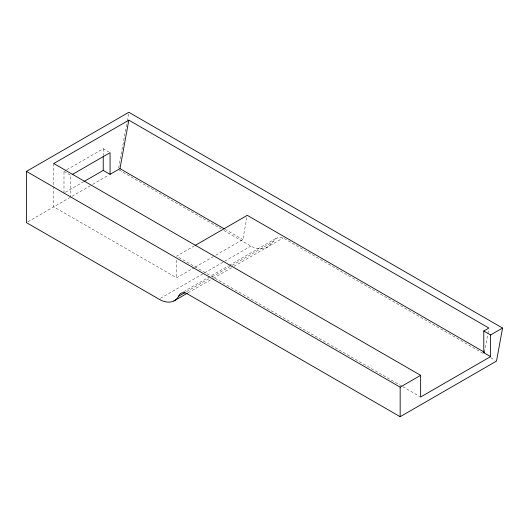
<?xml version="1.0" encoding="UTF-8"?>
<svg xmlns="http://www.w3.org/2000/svg" width="529" height="529" viewBox="0 0 529 529"><rect width="100%" height="100%" fill="white"/><g stroke="black" fill="none" stroke-linecap="round" stroke-linejoin="round"><path stroke-width="0.4" stroke-dasharray="2.65 1.98" d="M118.648 167.958L127.066 121.968M127.211 121.161L128.54 113.9M215.779 255.19L242.831 239.571L246.97 216.956M484.465 352.281L487.718 334.507M487.864 333.7L488.604 329.66M223.846 230.472L250.931 246.111A30.074 20.889 73.1 0 0 261.306 248.749C271.337 250.111 273.334 233.884 283.194 237.944L484.333 354.066M63.989 193.072L63.989 171.396L66.132 170.159M66.846 169.749L103.241 148.735L108.703 151.889M65.417 192.252L83.258 181.95M27.872 221.81L71.336 196.715M72.043 196.305L91.993 184.786M92.707 184.376L108.379 175.33M194.46 245.826L176.62 256.129L402.033 386.269M53.753 186.42L53.753 206.865L176.62 277.798L194.414 267.522M195.128 267.112L215.065 255.606M160.452 298.349L203.91 273.255M204.624 272.845L250.931 246.111M183.609 291.724L228.588 265.756M229.302 265.346L276.416 238.143M186.479 291.684L209.299 278.512M212.149 276.865L231.398 265.75M232.112 265.34L273.467 241.462M188.086 292.768L212.546 278.73M213.26 278.32L233.243 266.781M233.957 266.371L283.194 237.944M490.773 357.789L495.071 360.269M224.97 229.262L242.831 239.571M119.065 169.981L220.99 228.826M63.989 171.396L70.82 175.337L70.82 197.013M402.748 386.679L420.641 397.008M176.62 260.142L176.62 277.798M103.241 148.735L103.241 155.162M53.753 163.514L53.753 185.6"/><path stroke-width="0.79" d="M83.972 181.54L103.241 170.411L110.065 174.352L119.964 168.639L128.838 120.169L488.895 328.046L483.777 331.002L483.777 352.678L490.608 356.619L490.608 334.943L502.55 328.046L128.838 112.287L26.45 171.396L26.45 222.63L159.024 299.169A30.735 17.748 60 0 0 178.637 296.214A13.291 7.677 60 0 1 186.856 293.562L400.162 416.713L496.5 361.095L502.55 328.046M128.838 120.169L53.753 163.514L420.641 375.339L420.641 397.008L490.608 356.619M72.248 174.517L110.065 152.676L110.065 174.352M195.175 245.416L247.268 215.336L484.465 352.281L483.777 352.678M178.637 296.214L185.057 292.511M173.843 300.988L187.372 293.178M26.45 171.396L400.162 387.155L420.641 375.339M483.777 331.002L490.608 334.943M119.964 168.639L224.256 228.852M400.162 387.155L400.162 416.713M103.241 155.962L103.241 170.411"/></g></svg>
